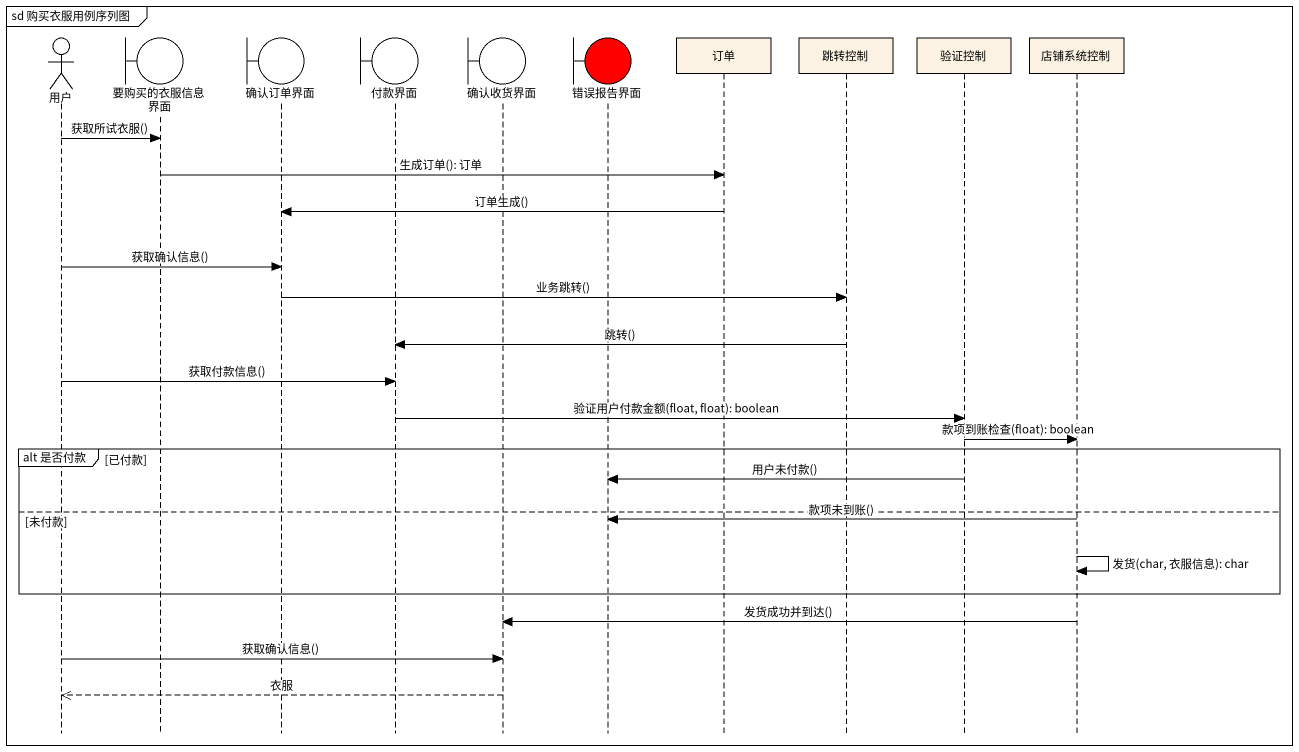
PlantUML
@startuml
mainframe sd 购买衣服用例序列图
hide footbox
actor 用户
boundary 要购买的衣服信息界面
boundary 确认订单界面
boundary 付款界面
boundary 确认收货界面
boundary 错误报告界面 #FF0000
participant 订单
participant 跳转控制
participant 验证控制
participant 店铺系统控制

用户 -> 要购买的衣服信息界面 : 获取所试衣服()
要购买的衣服信息界面 -> 订单 : 生成订单(): 订单
订单 -> 确认订单界面 : 订单生成()
用户 -> 确认订单界面 : 获取确认信息()
确认订单界面 -> 跳转控制 : 业务跳转()
跳转控制 -> 付款界面 : 跳转()
用户 -> 付款界面 : 获取付款信息()
付款界面 -> 验证控制 : 验证用户付款金额(float, float): boolean
验证控制 -> 店铺系统控制 : 款项到账检查(float): boolean
group alt 是否付款 [已付款]
  验证控制 -> 错误报告界面 : 用户未付款()
else 未付款
  店铺系统控制 -> 错误报告界面 : 款项未到账()
  店铺系统控制 -> 店铺系统控制 : 发货(char, 衣服信息): char
end
店铺系统控制 -> 确认收货界面 : 发货成功并到达()
用户 -> 确认收货界面 : 获取确认信息()
确认收货界面 -->> 用户 : 衣服
@enduml
